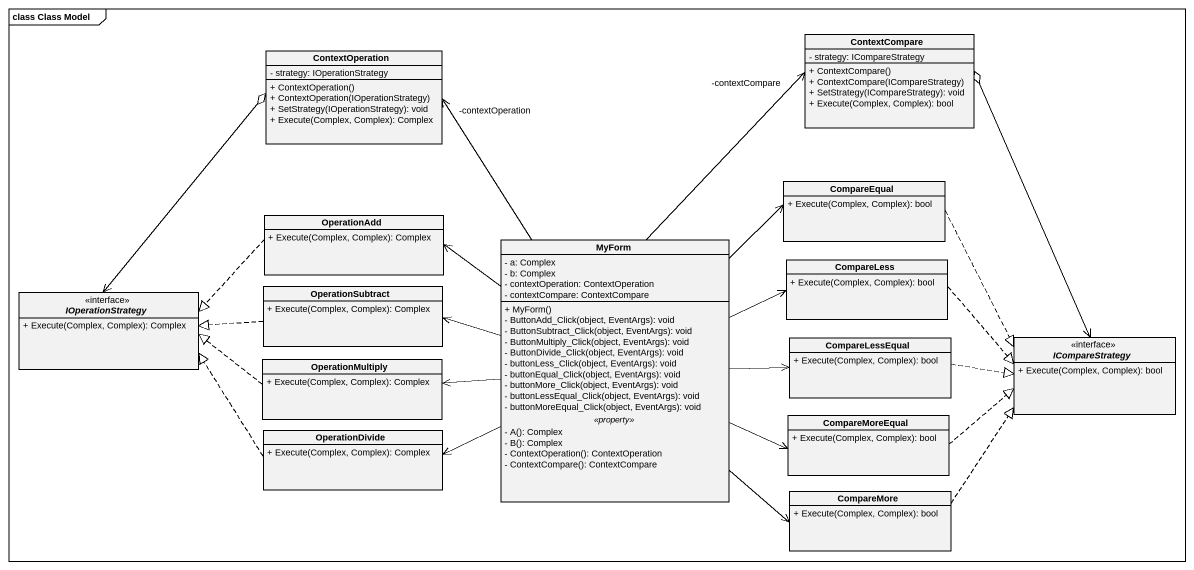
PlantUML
@startuml
mainframe class Class Model
hide circle
hide empty members
skinparam classAttributeIconSize 0
class ContextCompare {
  - strategy: ICompareStrategy
  + ContextCompare()
  + ContextCompare(ICompareStrategy)
  + SetStrategy(ICompareStrategy): void
  + Execute(Complex, Complex): bool
}
class ContextOperation {
  - strategy: IOperationStrategy
  + ContextOperation()
  + ContextOperation(IOperationStrategy)
  + SetStrategy(IOperationStrategy): void
  + Execute(Complex, Complex): Complex
}
class CompareEqual {
  + Execute(Complex, Complex): bool
}
class OperationAdd {
  + Execute(Complex, Complex): Complex
}
class MyForm {
  - a: Complex
  - b: Complex
  - contextOperation: ContextOperation
  - contextCompare: ContextCompare
  --
  + MyForm()
  - ButtonAdd_Click(object, EventArgs): void
  - ButtonSubtract_Click(object, EventArgs): void
  - ButtonMultiply_Click(object, EventArgs): void
  - ButtonDivide_Click(object, EventArgs): void
  - buttonLess_Click(object, EventArgs): void
  - buttonEqual_Click(object, EventArgs): void
  - buttonMore_Click(object, EventArgs): void
  - buttonLessEqual_Click(object, EventArgs): void
  - buttonMoreEqual_Click(object, EventArgs): void
  .. <<property>> ..
  - A(): Complex
  - B(): Complex
  - ContextOperation(): ContextOperation
  - ContextCompare(): ContextCompare
}
class CompareLess {
  + Execute(Complex, Complex): bool
}
interface IOperationStrategy {
  + Execute(Complex, Complex): Complex
}
class OperationSubtract {
  + Execute(Complex, Complex): Complex
}
class CompareLessEqual {
  + Execute(Complex, Complex): bool
}
interface ICompareStrategy {
  + Execute(Complex, Complex): bool
}
class OperationMultiply {
  + Execute(Complex, Complex): Complex
}
class OperationDivide {
  + Execute(Complex, Complex): Complex
}
class CompareMoreEqual {
  + Execute(Complex, Complex): bool
}
class CompareMore {
  + Execute(Complex, Complex): bool
}
CompareEqual ..|> ICompareStrategy
OperationAdd .left.|> IOperationStrategy
MyForm -up-> "-contextCompare" ContextCompare
MyForm -up-> "-contextOperation" ContextOperation
MyForm -up-> CompareEqual
MyForm -left-> OperationAdd
MyForm -right-> CompareLess
MyForm -left-> OperationSubtract
MyForm -right-> CompareLessEqual
MyForm -left-> OperationMultiply
MyForm -left-> OperationDivide
MyForm -right-> CompareMoreEqual
MyForm -right-> CompareMore
CompareLess .right.|> ICompareStrategy
IOperationStrategy <-up-o ContextOperation
OperationSubtract .left.|> IOperationStrategy
CompareLessEqual .right.|> ICompareStrategy
ICompareStrategy <-up-o ContextCompare
OperationMultiply .left.|> IOperationStrategy
OperationDivide .left.|> IOperationStrategy
CompareMoreEqual .right.|> ICompareStrategy
CompareMore .up.|> ICompareStrategy
@enduml
